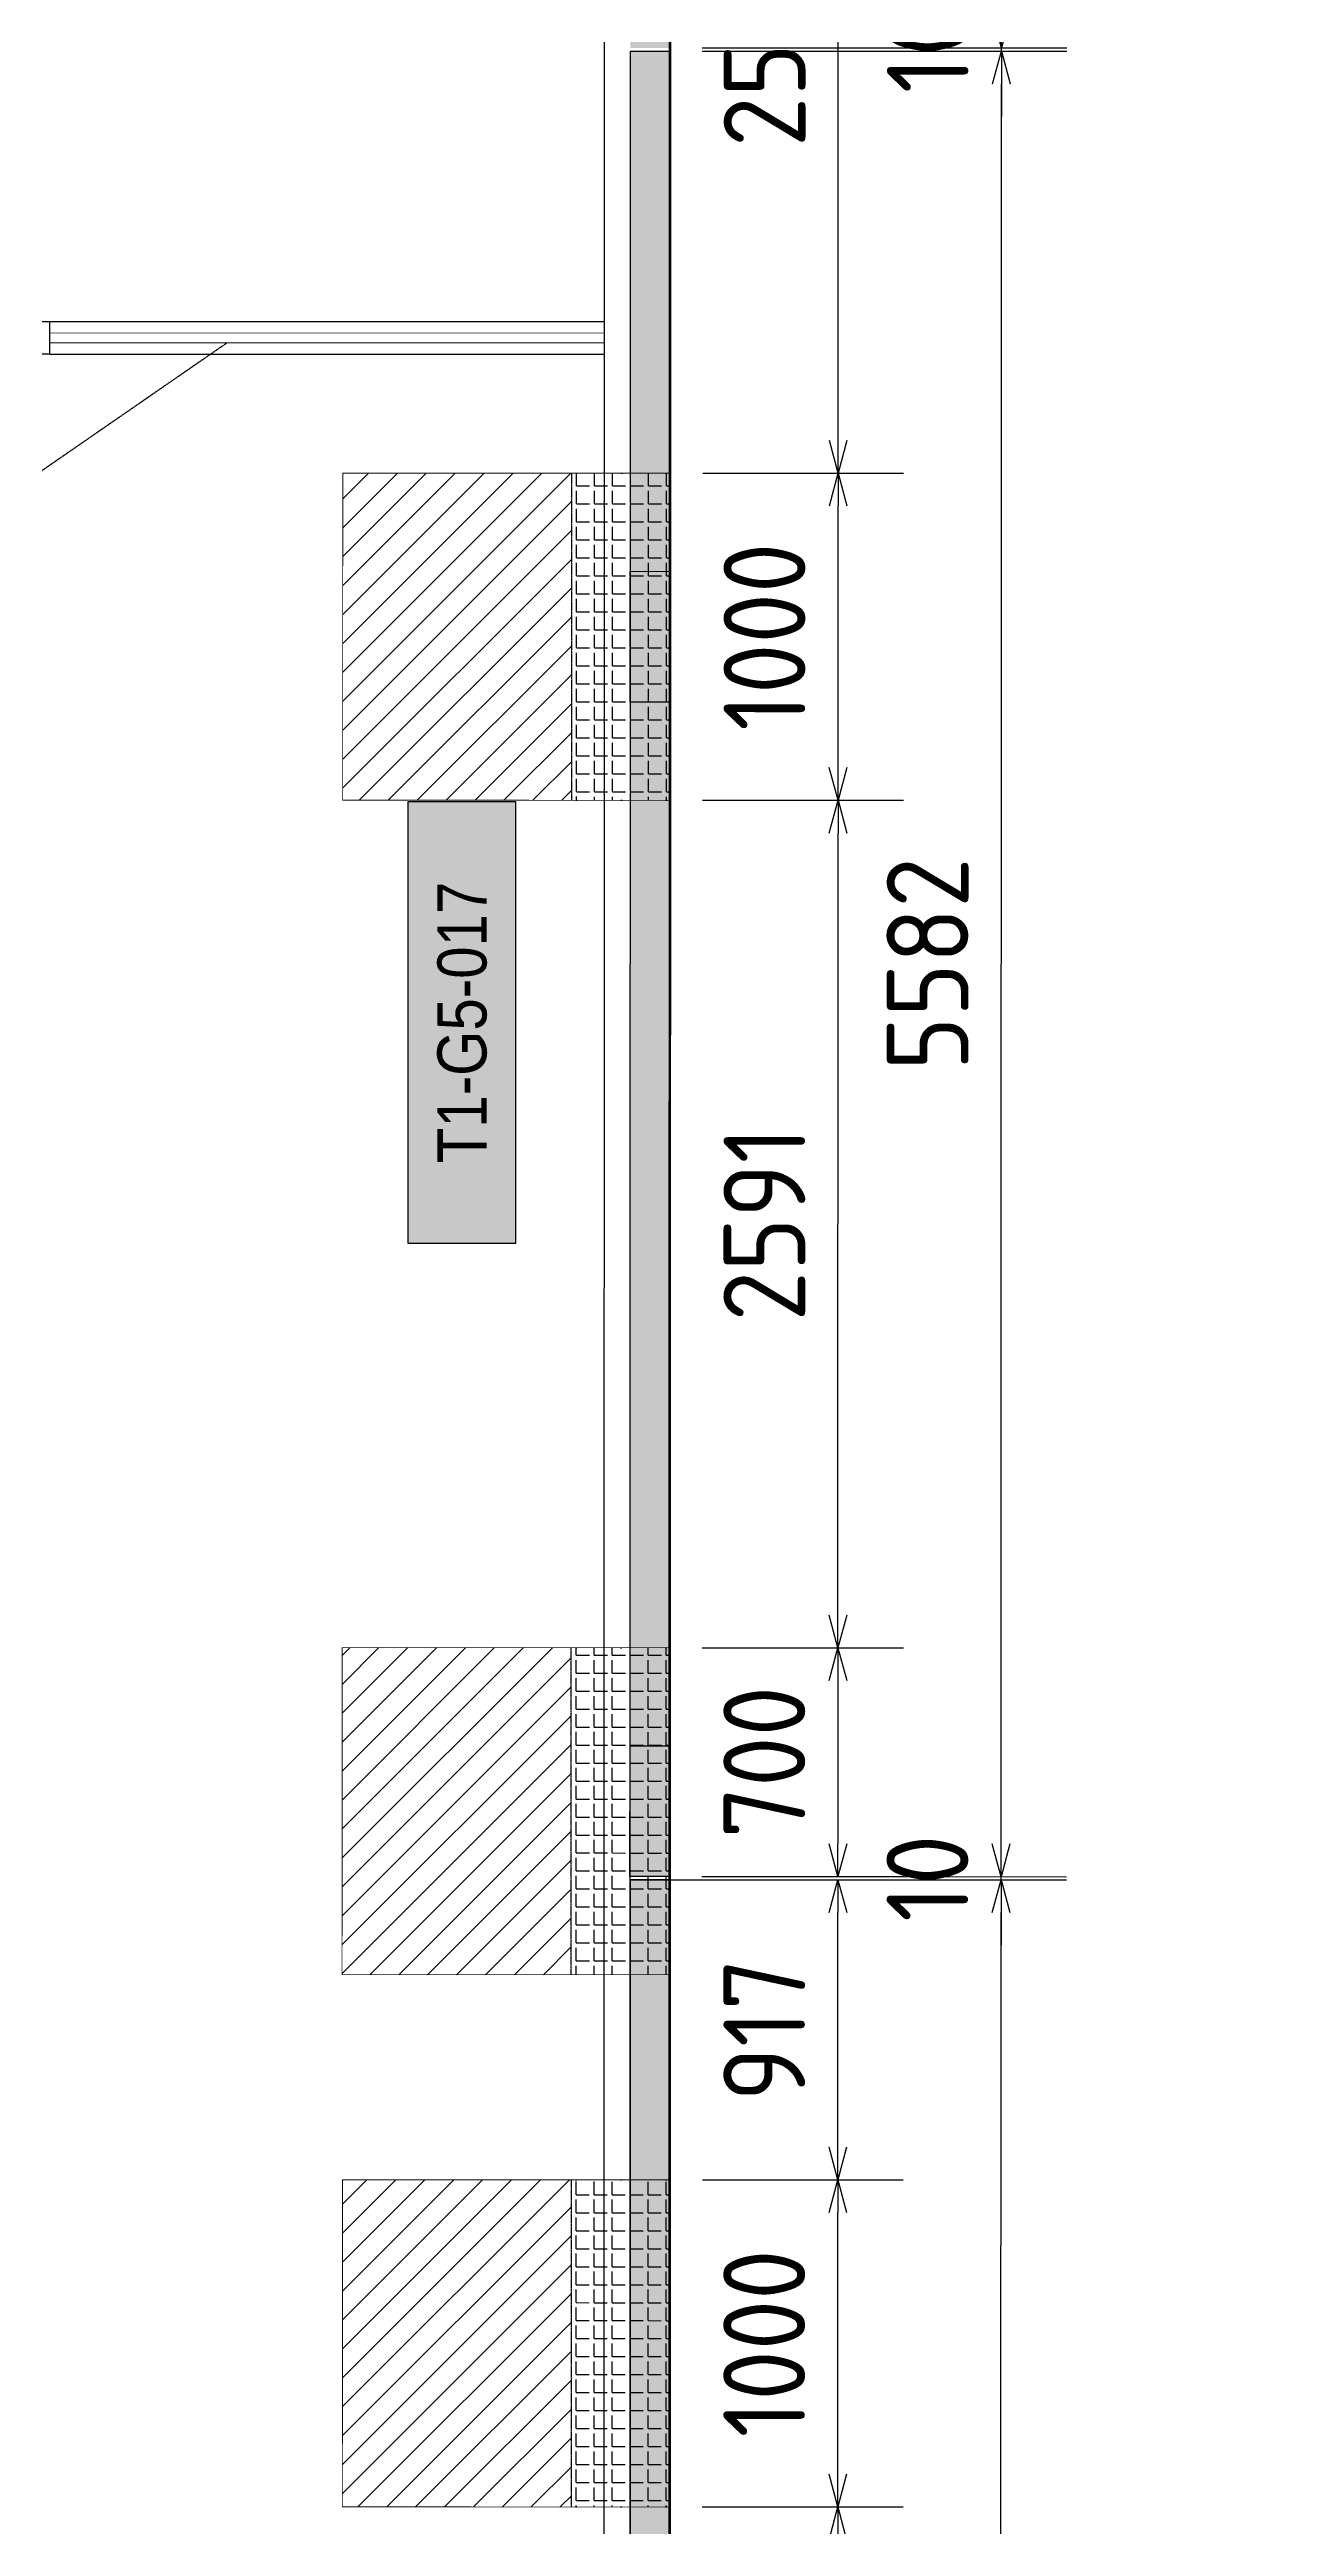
# Model space of a CAD drawing. Header units: centimetres. Extents: x -6122352 to 4157695, y -1694241 to 1947892.
# Drawn here: x 142456 to 146221, y -194915 to -187341 of the extents above; entities that cross this region are included whole.
import ezdxf
from ezdxf.enums import TextEntityAlignment as Align
from ezdxf.xclip import XClip

# ---------------------------------------------------------------- set-up
doc = ezdxf.new("R2010")
doc.units = ezdxf.units.CM
doc.header["$MEASUREMENT"] = 0
doc.header["$XCLIPFRAME"] = 2
doc.header["$PDMODE"] = 66
doc.header["$PDSIZE"] = 100
doc.linetypes.add('DASHED2', pattern=[0.375, 0.25, -0.125])
for name, color, linetype in [('00-MI-DIM', 7, 'Continuous'), ('@MI-FOOTINGS', 7, 'Continuous'), ('@MI-MEP', 7, 'Continuous'), ('@MI-REF LAYER', 7, 'Continuous'), ('@MI-TYPE-01', 30, 'Continuous'), ('@MI-TYPE-02', 6, 'Continuous'), ('B_TH_4', 7, 'Continuous'), ('PANEL-TAGS', 7, 'Continuous')]:
    doc.layers.add(name, color=color, linetype=linetype)
for name, color, linetype, lineweight, true_color in [('08-Compound Wall-3', 5, 'Continuous', 25, 0x0000ff), ('23585-XR-AR-DAMAC PLOT LIMITS$0$1-End units', 7, 'Continuous', 5, 0xf8991e), ('23585-XR-AR-DAMAC PLOT LIMITS$0$1-Open Space', 7, 'Continuous', 5, 0x90cf5a)]:
    doc.layers.add(name, color=color, linetype=linetype, lineweight=lineweight, true_color=true_color)
doc.layers.add('23585-XR-AR-END-GROUND FLOOR$0$A-LOVR-PLAN', color=251, linetype='Continuous', lineweight=9)
doc.layers.add('A-ANNO-TEXT', color=3, linetype='Continuous', lineweight=25)
doc.styles.add('PANELTAG_STYLE', font='arial.ttf')
doc.styles.add('Schueco-BEMSTIL', font='isocpeur.ttf', dxfattribs={"width": 0.9})
doc.styles.get("Standard").update_dxf_attribs({"font": 'arial.ttf'})
doc.dimstyles.new('LEADER', dxfattribs={"dimtxt": 0.18, "dimasz": 0.25, "dimexe": 0.18, "dimexo": 0.0625, "dimgap": 0.09, "dimtad": 0, "dimtih": 1, "dimtoh": 1, "dimdec": 4, "dimzin": 0, "dimdsep": 46, "dimtxsty": 'Standard', "dimblk": 'DOT', "dimcen": 0.09, "dimadec": 0, "dimazin": 0, "dimtfac": 1, "dimtdec": 4, "dimtofl": 0, "dimtmove": 0, "dimatfit": 3, "dimldrblk": 'DOT', "dimfxl": 1, "dimtolj": 1, "dimtzin": 0, "dimarcsym": 0})
doc.dimstyles.new('MI- JWC-TXT-2.5 MM', dxfattribs={"dimscale": 1.5, "dimtxt": 2.5, "dimasz": 1, "dimexe": 2, "dimexo": 1, "dimgap": 1, "dimtad": 1, "dimdec": 0, "dimdsep": 46, "dimtxsty": 'Schueco-BEMSTIL', "dimblk": 'OPEN30', "dimcen": 0, "dimdle": 2, "dimclrd": 140, "dimclre": 8, "dimclrt": 40, "dimadec": 0, "dimazin": 2, "dimtfac": 1, "dimtdec": 0, "dimtix": 1, "dimtmove": 2, "dimatfit": 3, "dimldrblk": 'OPEN', "dimfxl": 2, "dimlwd": -1, "dimlwe": -1, "dimarcsym": 0})

# ---------------------------------------------------------------- blocks, each defined once
blk = doc.blocks.new('23585-XR-AR-BOUNDARY WALLS AND SETBACKS')
at = {"layer": '@MI-TYPE-01'}
blk.add_line((496618.0237, 2768885.0357), (496635.6444, 2768868.889), dxfattribs=at)
blk.add_lwpolyline([(496635.6444, 2768868.889), (496635.7795, 2768869.0365), (496618.0851, 2768885.2507)], dxfattribs=at)
blk = doc.blocks.new('A$C9d9485f6')
at = {"layer": 'A-ANNO-TEXT', "rotation": 312.4881850805905}
blk.add_blockref('23585-XR-AR-BOUNDARY WALLS AND SETBACKS', (-2377088.5348, -1504219.2521), dxfattribs=at)
blk = doc.blocks.new('23585-XR-AR-DAMAC PLOT LIMITS')
at = {"layer": '23585-XR-AR-DAMAC PLOT LIMITS$0$1-End units', "color": 251, "true_color": 0x636466}
blk.add_lwpolyline([(496635.7795, 2768869.0365), (496629.5999, 2768862.2921), (496611.9049, 2768878.5059), (496618.0851, 2768885.2507)], close=True, dxfattribs=at)
at = {"layer": '23585-XR-AR-DAMAC PLOT LIMITS$0$1-Open Space', "color": 251, "true_color": 0x636466}
blk.add_lwpolyline([(496620.1115, 2768887.4625), (496637.8063, 2768871.2483), (496635.7795, 2768869.0365), (496618.0851, 2768885.2507), (496600.3893, 2768901.4637), (496602.4161, 2768903.6757)], close=True, dxfattribs=at)
blk = doc.blocks.new('A$Cf093b529')
at = {"layer": 'A-ANNO-TEXT'}
blk.add_blockref('23585-XR-AR-DAMAC PLOT LIMITS', (-495391.9901, -2768603.4419), dxfattribs=at)
blk = doc.blocks.new('A$C951bc1e7')
at = {"color": 1, "true_color": 0xeb0000, "const_width": 0.008}
blk.add_lwpolyline([(42.2981, 0.0002), (42.2974, -23.9996), (33.1501, -23.9998), (27.1501, -23.9999), (21.1501, -23.9999), (15.1502, -23.9999), (9.1502, -23.9999), (0, -24), (0, 0), (9.1502, 0.0001), (15.1502, 0.0001), (21.1501, 0.0004), (27.1499, 0.0003), (33.1501, 0.0002)], close=True, dxfattribs=at)
blk = doc.blocks.new('XR-AR-END-SETTING OUT PLAN')
at = {"layer": '08-Compound Wall-3'}
for p, q in [((1900, 10600), (-523.3, 10600)), ((1900, 10500), (-523.3, 10500))]:
    blk.add_line(p, q, dxfattribs=at)
blk.add_lwpolyline([(1950, 10600), (1900, 10600), (1900, 10500), (1950, 10500)], close=True, dxfattribs=at)
at = {"layer": '23585-XR-AR-END-GROUND FLOOR$0$A-LOVR-PLAN'}
blk.add_lwpolyline([(1900, 10535), (1900, 10565), (-523.3, 10565), (-523.3, 10535)], close=True, dxfattribs=at)
blk.add_lwpolyline([(1900, 10600), (1900, 10500)], dxfattribs=at)
blk = doc.blocks.new('END UNIT')
at = {"xscale": 0.001, "yscale": 0.001, "zscale": 0.001}
blk.add_blockref('XR-AR-END-SETTING OUT PLAN', (-9.1502, 0), dxfattribs=at)
blk = doc.blocks.new('TH_4')
at = {"xscale": -1}
blk.add_blockref('END UNIT', (495826.3054, 2769130.5141), dxfattribs=at)
blk = doc.blocks.new('23585-XR-AR-MALDIVE-3$0$TH_4')
at = {"layer": 'B_TH_4', "xscale": 1.000039184446315, "yscale": 1.000039184446315, "zscale": 1.000039184446315}
blk.add_blockref('TH_4', (-19.4274, -108.5069), dxfattribs=at)
blk = doc.blocks.new('_Dot')
at = {"color": 0, "linetype": 'ByBlock', "lineweight": -2}
blk.add_line((-0.5, 0), (-1, 0), dxfattribs=at)
at = {"color": 0, "linetype": 'ByBlock', "const_width": 0.5}
blk.add_lwpolyline([(-0.25, 0, 1), (0.25, 0, 1)], format="xyb", close=True, dxfattribs=at)
blk = doc.blocks.new('A$C5071fc5c')
at = {"color": 1, "true_color": 0xeb0000, "const_width": 0.008}
blk.add_lwpolyline([(42.2981, 0.0002), (42.2974, -23.9996), (33.1501, -23.9998), (27.1501, -23.9999), (21.1501, -23.9999), (15.1502, -23.9999), (9.1502, -23.9999), (0, -24), (0, 0), (9.1502, 0.0001), (15.1502, 0.0001), (21.1501, 0.0004), (27.1499, 0.0003), (33.1501, 0.0002)], close=True, dxfattribs=at)
blk = doc.blocks.new('T1-FOOTING')
at = {"transparency": 33554679}
h = blk.add_hatch(dxfattribs=at)
h.set_pattern_fill('ANGLE', color=256, scale=500)
h.set_pattern_definition([(0, (0, 0), (0, 137.5), [100, -37.5]), (90, (0, 0), (-137.5, 8e-15), [100, -37.5])])
h.paths.add_polyline_path([(-500, -300), (500, -300), (500, 0), (-500, 0)])
h.paths.add_polyline_path([(-499.75, -299.75), (499.75, -299.75), (499.75, -0.25), (-499.75, -0.25)], flags=16)
h = blk.add_hatch(dxfattribs=at)
h.set_pattern_fill('ANGLE', color=8, scale=200)
h.set_pattern_definition([(0, (0, 0), (0, 55), [40, -15]), (90, (0, 0), (-55, 3e-15), [40, -15])])
h.paths.add_polyline_path([(500, -300), (500, 0), (-500, 0), (-500, -300)])
h = blk.add_hatch(dxfattribs=at)
h.set_pattern_fill('ANSI31', color=8, scale=500)
h.paths.add_polyline_path([(500, -1000), (500, -300), (-500, -300), (-500, -1000)])
at = {"layer": '@MI-TYPE-01', "color": 240, "linetype": 'DASHED2', "true_color": 0xed1f24}
blk.add_line((-500, -300), (500, -300), dxfattribs=at)
at = {"layer": '@MI-TYPE-01', "color": 240, "true_color": 0xed1f24, "const_width": 2.5}
blk.add_lwpolyline([(-500, 0), (500, 0), (500, -1000), (-500, -1000)], close=True, dxfattribs=at)
blk = doc.blocks.new('_Open30')
at = {"color": 0, "linetype": 'ByBlock', "lineweight": -2}
for p, q in [((-1, 0.268), (0, 0)), ((0, 0), (-1, -0.268)), ((0, 0), (-1, 0))]:
    blk.add_line(p, q, dxfattribs=at)
blk = doc.blocks.new('*D717')
at = {"layer": '00-MI-DIM', "color": 8, "transparency": 16777216}
for p, q in [((144450.1, -192938), (145563.6, -192938.2)), ((144449, -198773), (145562.5, -198773.2))]:
    blk.add_line(p, q, dxfattribs=at)
at = {"layer": '00-MI-DIM', "color": 140, "transparency": 16777216}
blk.add_line((145362.5, -198673.1), (145363.6, -193038.1), dxfattribs=at)
at = {"layer": 'Defpoints', "color": 0, "transparency": 16777216}
for p in [(144350.1, -192938), (145363.6, -192938.1), (144349, -198773)]:
    blk.add_point(p, dxfattribs=at)
at = {"layer": '00-MI-DIM', "color": 140, "transparency": 16777216, "xscale": 100, "yscale": 100, "zscale": 100}
for p, rotation in [((145363.6, -192938.1), 89.98973417893167), ((145362.5, -198773.1), 269.9897341789317)]:
    blk.add_blockref('_Open30', p, dxfattribs=dict(at, rotation=rotation))
at = {"layer": '00-MI-DIM', "color": 40, "transparency": 16777216, "insert": (145138, -195855.6), "char_height": 250, "attachment_point": 5, "rotation": 89.98973, "style": 'Schueco-BEMSTIL'}
blk.add_mtext('5835', dxfattribs=at)
blk = doc.blocks.new('_Open')
at = {"color": 0, "linetype": 'ByBlock', "lineweight": -2}
for p, q in [((-1, 0.2), (0, 0)), ((-1, -0.2), (0, 0)), ((0, 0), (-1, 0))]:
    blk.add_line(p, q, dxfattribs=at)
blk = doc.blocks.new('*D720')
at = {"layer": '00-MI-DIM', "color": 8, "transparency": 16777216}
for p, q in [((144450.6, -194855.4), (145064.6, -194855.5)), ((144449.3, -196855.4), (145064.3, -196855.5))]:
    blk.add_line(p, q, dxfattribs=at)
at = {"layer": '00-MI-DIM', "color": 140, "transparency": 16777216}
blk.add_line((144864.3, -196755.5), (144864.6, -194955.5), dxfattribs=at)
at = {"layer": 'Defpoints', "color": 0, "transparency": 16777216}
for p in [(144350.6, -194855.4), (144864.6, -194855.5), (144349.3, -196855.4)]:
    blk.add_point(p, dxfattribs=at)
at = {"layer": '00-MI-DIM', "color": 140, "transparency": 16777216, "xscale": 100, "yscale": 100, "zscale": 100}
for p, rotation in [((144864.6, -194855.5), 89.98973417893167), ((144864.3, -196855.5), 269.9897341789317)]:
    blk.add_blockref('_Open30', p, dxfattribs=dict(at, rotation=rotation))
at = {"layer": '00-MI-DIM', "color": 40, "transparency": 16777216, "insert": (144639.4, -195855.5), "char_height": 250, "attachment_point": 5, "rotation": 89.98973, "style": 'Schueco-BEMSTIL'}
blk.add_mtext('2000', dxfattribs=at)
blk = doc.blocks.new('*D721')
at = {"layer": '00-MI-DIM', "color": 8, "transparency": 16777216}
for p, q in [((144450.8, -193855.4), (145064.8, -193855.5)), ((144450.6, -194855.4), (145064.6, -194855.5))]:
    blk.add_line(p, q, dxfattribs=at)
at = {"layer": '00-MI-DIM', "color": 140, "transparency": 16777216}
blk.add_line((144864.6, -194755.5), (144864.8, -193955.5), dxfattribs=at)
at = {"layer": 'Defpoints', "color": 0, "transparency": 16777216}
for p in [(144350.8, -193855.4), (144864.8, -193855.5), (144350.6, -194855.4)]:
    blk.add_point(p, dxfattribs=at)
at = {"layer": '00-MI-DIM', "color": 140, "transparency": 16777216, "xscale": 100, "yscale": 100, "zscale": 100}
for p, rotation in [((144864.8, -193855.5), 89.98973417893167), ((144864.6, -194855.5), 269.9897341789317)]:
    blk.add_blockref('_Open30', p, dxfattribs=dict(at, rotation=rotation))
at = {"layer": '00-MI-DIM', "color": 40, "transparency": 16777216, "insert": (144639.7, -194355.5), "char_height": 250, "attachment_point": 5, "rotation": 89.98973, "style": 'Schueco-BEMSTIL'}
blk.add_mtext('1000', dxfattribs=at)
blk = doc.blocks.new('*D722')
at = {"layer": '00-MI-DIM', "color": 8, "transparency": 16777216}
for p, q in [((144330.1, -192937.9), (145065, -192938.1)), ((144450.8, -193855.4), (145064.8, -193855.5))]:
    blk.add_line(p, q, dxfattribs=at)
at = {"layer": '00-MI-DIM', "color": 140, "transparency": 16777216}
blk.add_line((144864.8, -193755.5), (144864.9, -193038), dxfattribs=at)
at = {"layer": 'Defpoints', "color": 0, "transparency": 16777216}
for p in [(144230.1, -192937.9), (144865, -192938), (144350.8, -193855.4)]:
    blk.add_point(p, dxfattribs=at)
at = {"layer": '00-MI-DIM', "color": 140, "transparency": 16777216, "xscale": 100, "yscale": 100, "zscale": 100}
for p, rotation in [((144865, -192938), 89.98973417893167), ((144864.8, -193855.5), 269.9897341789317)]:
    blk.add_blockref('_Open30', p, dxfattribs=dict(at, rotation=rotation))
at = {"layer": '00-MI-DIM', "color": 40, "transparency": 16777216, "insert": (144639.9, -193396.7), "char_height": 250, "attachment_point": 5, "rotation": 89.98973, "style": 'Schueco-BEMSTIL'}
blk.add_mtext('917', dxfattribs=at)
blk = doc.blocks.new('RCC COPING')
at = {"layer": '@MI-TYPE-01', "transparency": 33554679}
h = blk.add_hatch(color=8, dxfattribs=at)
h.dxf.hatch_style = 1
h.paths.add_polyline_path([(60, 200), (-60, 200), (-60, -200), (60, -200)])
at = {"layer": '@MI-TYPE-01', "color": 30}
blk.add_lwpolyline([(-60, 200), (60, 200), (60, -200), (-60, -200)], close=True, dxfattribs=at)
blk = doc.blocks.new('31309MM')
at = {"layer": '@MI-TYPE-01', "transparency": 33554679}
h = blk.add_hatch(color=30, dxfattribs=at)
h.dxf.hatch_style = 1
h.paths.add_polyline_path([(0, 120), (5581.9, 120), (5581.9, 0), (0, 0)])
h.paths.add_polyline_path([(5591.9, 0), (12764, 0), (12764, 120), (5591.9, 120)])
h.paths.add_polyline_path([(12774, 120), (18355.6, 120), (18355.6, -0.2), (12774, -0.2)])
h.paths.add_polyline_path([(18365.7, -0.2), (23537.4, -0.2), (23537.4, 120), (18365.7, 120)])
h.paths.add_polyline_path([(23547.4, 120), (30719.5, 120), (30719.5, 0), (23547.4, 0)])
h.paths.add_polyline_path([(30729.5, 0), (36309.3, 0), (36309.3, 120), (30729.5, 120)])
at = {"layer": '@MI-TYPE-01', "color": 30}
blk.add_lwpolyline([(0, 120), (5581.9, 120), (5581.9, 0), (0, 0)], close=True, dxfattribs=at)
at = {"layer": '@MI-TYPE-01', "color": 240, "true_color": 0xed1f24, "rotation": 89.95700707059105}
for p in [(200, 60), (3791.3, 60)]:
    blk.add_blockref('RCC COPING', p, dxfattribs=at)
blk = doc.blocks.new('A$Ceca04276')
at = {"layer": '@MI-TYPE-01', "color": 30, "rotation": 89.98971944707202}
blk.add_blockref('31309MM', (0.5, 9.9), dxfattribs=at)
blk = doc.blocks.new('*D977')
at = {"layer": '00-MI-DIM', "color": 140, "transparency": 16777216}
for p, q in [((145363.6, -192828.2), (145363.6, -192728.2)), ((145363.6, -192938.1), (145363.6, -192928.2)), ((145363.6, -193038.1), (145363.5, -193138.1))]:
    blk.add_line(p, q, dxfattribs=at)
at = {"layer": '00-MI-DIM', "color": 8, "transparency": 16777216}
for p, q in [((144449.7, -192928), (145563.6, -192928.2)), ((144450.1, -192938), (145563.6, -192938.2))]:
    blk.add_line(p, q, dxfattribs=at)
at = {"layer": 'Defpoints', "color": 0, "transparency": 16777216}
for p in [(144349.7, -192928), (144350.1, -192938), (145363.6, -192928.2)]:
    blk.add_point(p, dxfattribs=at)
at = {"layer": '00-MI-DIM', "color": 140, "transparency": 16777216, "xscale": 100, "yscale": 100, "zscale": 100}
for p, rotation in [((145363.6, -192928.2), 269.9897341789317), ((145363.6, -192938.1), 89.98973417893167)]:
    blk.add_blockref('_Open30', p, dxfattribs=dict(at, rotation=rotation))
at = {"layer": '00-MI-DIM', "color": 40, "transparency": 16777216, "insert": (145138.6, -192933.1), "char_height": 250, "attachment_point": 5, "rotation": 89.98973, "style": 'Schueco-BEMSTIL'}
blk.add_mtext('10', dxfattribs=at)
blk = doc.blocks.new('*D978')
at = {"layer": '00-MI-DIM', "color": 8, "transparency": 16777216}
for p, q in [((144450.6, -187346.2), (145564.6, -187346.4)), ((144449.7, -192928), (145563.6, -192928.2))]:
    blk.add_line(p, q, dxfattribs=at)
at = {"layer": '00-MI-DIM', "color": 140, "transparency": 16777216}
blk.add_line((145363.6, -192828.2), (145364.6, -187446.3), dxfattribs=at)
at = {"layer": 'Defpoints', "color": 0, "transparency": 16777216}
for p in [(144350.6, -187346.1), (145364.6, -187346.3), (144349.7, -192928)]:
    blk.add_point(p, dxfattribs=at)
at = {"layer": '00-MI-DIM', "color": 140, "transparency": 16777216, "xscale": 100, "yscale": 100, "zscale": 100}
for p, rotation in [((145364.6, -187346.3), 89.98973417893167), ((145363.6, -192928.2), 269.9897341789317)]:
    blk.add_blockref('_Open30', p, dxfattribs=dict(at, rotation=rotation))
at = {"layer": '00-MI-DIM', "color": 40, "transparency": 16777216, "insert": (145139.1, -190137.2), "char_height": 250, "attachment_point": 5, "rotation": 89.98973, "style": 'Schueco-BEMSTIL'}
blk.add_mtext('5582', dxfattribs=at)
blk = doc.blocks.new('*D979')
at = {"layer": '00-MI-DIM', "color": 140, "transparency": 16777216}
for p, q in [((145364.6, -187236.3), (145364.6, -187136.3)), ((145364.6, -187346.3), (145364.6, -187336.3)), ((145364.6, -187446.3), (145364.5, -187546.3))]:
    blk.add_line(p, q, dxfattribs=at)
at = {"layer": '00-MI-DIM', "color": 8, "transparency": 16777216}
for p, q in [((144450.6, -187336.2), (145564.6, -187336.4)), ((144450.6, -187346.2), (145564.6, -187346.4))]:
    blk.add_line(p, q, dxfattribs=at)
at = {"layer": 'Defpoints', "color": 0, "transparency": 16777216}
for p in [(144350.6, -187336.1), (144350.6, -187346.1), (145364.6, -187336.3)]:
    blk.add_point(p, dxfattribs=at)
at = {"layer": '00-MI-DIM', "color": 140, "transparency": 16777216, "xscale": 100, "yscale": 100, "zscale": 100}
for p, rotation in [((145364.6, -187336.3), 269.9897341789317), ((145364.6, -187346.3), 89.98973417893167)]:
    blk.add_blockref('_Open30', p, dxfattribs=dict(at, rotation=rotation))
at = {"layer": '00-MI-DIM', "color": 40, "transparency": 16777216, "insert": (145139.6, -187341.3), "char_height": 250, "attachment_point": 5, "rotation": 89.98973, "style": 'Schueco-BEMSTIL'}
blk.add_mtext('10', dxfattribs=at)
blk = doc.blocks.new('*D990')
at = {"layer": '@MI-TYPE-02', "color": 8, "transparency": 16777216}
for p, q in [((144451.5, -189636.8), (145065.5, -189636.9)), ((144449.8, -192228), (145065.1, -192228.1))]:
    blk.add_line(p, q, dxfattribs=at)
at = {"layer": '@MI-TYPE-02', "color": 140, "transparency": 16777216}
blk.add_line((144865.1, -192128.1), (144865.5, -189736.9), dxfattribs=at)
at = {"layer": 'Defpoints', "color": 0, "transparency": 16777216}
for p in [(144351.5, -189636.8), (144865.5, -189636.9), (144349.8, -192228)]:
    blk.add_point(p, dxfattribs=at)
at = {"layer": '@MI-TYPE-02', "color": 140, "transparency": 16777216, "xscale": 100, "yscale": 100, "zscale": 100}
for p, rotation in [((144865.5, -189636.9), 89.98984397145455), ((144865.1, -192228.1), 269.9898439714545)]:
    blk.add_blockref('_Open30', p, dxfattribs=dict(at, rotation=rotation))
at = {"layer": '@MI-TYPE-02', "color": 40, "transparency": 16777216, "insert": (144640.3, -190932.5), "char_height": 250, "attachment_point": 5, "rotation": 89.98984, "style": 'Schueco-BEMSTIL'}
blk.add_mtext('2591', dxfattribs=at)
blk = doc.blocks.new('*D991')
at = {"layer": '@MI-TYPE-02', "color": 8, "transparency": 16777216}
for p, q in [((144451.7, -188636.8), (145065.7, -188636.9)), ((144451.5, -189636.8), (145065.5, -189636.9))]:
    blk.add_line(p, q, dxfattribs=at)
at = {"layer": '@MI-TYPE-02', "color": 140, "transparency": 16777216}
blk.add_line((144865.6, -189536.9), (144865.7, -188736.9), dxfattribs=at)
at = {"layer": 'Defpoints', "color": 0, "transparency": 16777216}
for p in [(144351.7, -188636.8), (144865.7, -188636.9), (144351.5, -189636.8)]:
    blk.add_point(p, dxfattribs=at)
at = {"layer": '@MI-TYPE-02', "color": 140, "transparency": 16777216, "xscale": 100, "yscale": 100, "zscale": 100}
for p, rotation in [((144865.7, -188636.9), 89.98984397145455), ((144865.5, -189636.9), 269.9898439714545)]:
    blk.add_blockref('_Open30', p, dxfattribs=dict(at, rotation=rotation))
at = {"layer": '@MI-TYPE-02', "color": 40, "transparency": 16777216, "insert": (144640.6, -189136.8), "char_height": 250, "attachment_point": 5, "rotation": 89.98984, "style": 'Schueco-BEMSTIL'}
blk.add_mtext('1000', dxfattribs=at)
blk = doc.blocks.new('*D992')
at = {"layer": '@MI-TYPE-02', "color": 8, "transparency": 16777216}
for p, q in [((144450.9, -186045.7), (145066.2, -186045.8)), ((144451.7, -188636.8), (145065.7, -188636.9))]:
    blk.add_line(p, q, dxfattribs=at)
at = {"layer": '@MI-TYPE-02', "color": 140, "transparency": 16777216}
blk.add_line((144865.7, -188536.9), (144866.2, -186145.8), dxfattribs=at)
at = {"layer": 'Defpoints', "color": 0, "transparency": 16777216}
for p in [(144350.9, -186045.7), (144866.2, -186045.8), (144351.7, -188636.8)]:
    blk.add_point(p, dxfattribs=at)
at = {"layer": '@MI-TYPE-02', "color": 140, "transparency": 16777216, "xscale": 100, "yscale": 100, "zscale": 100}
for p, rotation in [((144866.2, -186045.8), 89.98984397145455), ((144865.7, -188636.9), 269.9898439714545)]:
    blk.add_blockref('_Open30', p, dxfattribs=dict(at, rotation=rotation))
at = {"layer": '@MI-TYPE-02', "color": 40, "transparency": 16777216, "insert": (144641, -187341.3), "char_height": 250, "attachment_point": 5, "rotation": 89.98984, "style": 'Schueco-BEMSTIL'}
blk.add_mtext('2591', dxfattribs=at)
blk = doc.blocks.new('*D1010')
at = {"layer": '@MI-TYPE-02', "color": 8, "transparency": 16777216}
for p, q in [((144449.8, -192228), (145065.1, -192228.1)), ((144449.5, -192928), (145065, -192928.1))]:
    blk.add_line(p, q, dxfattribs=at)
at = {"layer": '@MI-TYPE-02', "color": 140, "transparency": 16777216}
blk.add_line((144865.1, -192328.1), (144865, -192828.1), dxfattribs=at)
at = {"layer": 'Defpoints', "color": 0, "transparency": 16777216}
for p in [(144349.8, -192228), (144349.5, -192928), (144865, -192928.1)]:
    blk.add_point(p, dxfattribs=at)
at = {"layer": '@MI-TYPE-02', "color": 140, "transparency": 16777216, "xscale": 100, "yscale": 100, "zscale": 100}
for p, rotation in [((144865.1, -192228.1), 89.98984397145456), ((144865, -192928.1), 269.9898439714545)]:
    blk.add_blockref('_Open30', p, dxfattribs=dict(at, rotation=rotation))
at = {"layer": '@MI-TYPE-02', "color": 40, "transparency": 16777216, "insert": (144640, -192578.1), "char_height": 250, "attachment_point": 5, "rotation": 89.98984, "style": 'Schueco-BEMSTIL'}
blk.add_mtext('700', dxfattribs=at)
blk = doc.blocks.new('PANELTAG')
at = {"layer": 'PANEL-TAGS', "color": 1}
blk.add_lwpolyline([(-13.5, -3.3), (13.5, -3.3), (13.5, 3.3), (-13.5, 3.3)], close=True, dxfattribs=at)
at = {"layer": 'PANEL-TAGS', "color": 40, "true_color": 0xffd700}
blk.add_solid([(-13.5, -3.3), (13.5, -3.3), (-13.5, 3.3), (13.5, 3.3)], dxfattribs=at)
at = {"layer": 'PANEL-TAGS', "color": 5, "style": 'PANELTAG_STYLE', "width": 0.85}
blk.add_attdef('TAGNO', text='', height=3, dxfattribs=at).set_placement((0, 0), align=Align.MIDDLE)

msp = doc.modelspace()

# ---------------------------------------------------------------- hatches: boundary and pattern name
at = {"layer": '@MI-TYPE-02'}
h = msp.add_hatch(color=256, dxfattribs=at)
h.dxf.hatch_style = 1
h.paths.add_polyline_path([(144350.0762, -192937.95149), (144349.03073, -198772.9514), (144229.03073, -198772.9299), (144230.0762, -192937.92999)])

# ---------------------------------------------------------------- linework, layer by layer
for points in [[(144350.0762, -192937.95149), (144349.03073, -198772.9514), (144229.03073, -198772.9299), (144230.0762, -192937.92999)], [(144230.07758, -192937.96338), (144229.03211, -198772.96329), (144349.03211, -198772.98479), (144350.07758, -192937.98488)]]:
    msp.add_lwpolyline(points, close=True, dxfattribs=at)

# ---------------------------------------------------------------- block references
at = {"layer": '@MI-MEP', "color": 10, "xscale": 1000, "yscale": 1000, "zscale": 1000, "rotation": 359.9906323541645}
msp.add_blockref('A$C951bc1e7', (102056.28195, -174767.09046), dxfattribs=at)
at = {"layer": '@MI-REF LAYER', "xscale": 1000, "yscale": 1000, "zscale": 1000}
msp.add_blockref('A$C9d9485f6', (-23958.95046, 48155.57226), dxfattribs=at)
at = {"layer": '@MI-REF LAYER', "xscale": 1000, "yscale": 1000, "zscale": 1000, "rotation": 312.4882903633292}
msp.add_blockref('A$Cf093b529', (-891608.73293, 539022.72011), dxfattribs=at)
at = {"layer": '@MI-TYPE-02', "rotation": 0.0001762041530206094}
msp.add_blockref('A$Ceca04276', (144349.16748, -192937.95171), dxfattribs=at)

# ---------------------------------------------------------------- dimensions: what is measured, and where the dimension line sits
at = {"layer": '00-MI-DIM'}
for base, p1, p2, picture, middle in [((145364.57561, -187336.32411), (144350.63823, -187346.14244), (144350.63999, -187336.14244), '*D979', (145139.57472, -187341.28379)), ((145364.57382, -187346.32411), (144349.65384, -192928.00836), (144350.63823, -187346.14244), '*D978', (145139.07376, -190137.21675)), ((145363.5737, -192928.19003), (144350.0762, -192937.95149), (144349.65384, -192928.00836), '*D977', (145138.57282, -192933.12124)), ((145363.57192, -192938.13308), (144349.03073, -198772.9514), (144350.0762, -192937.95149), '*D717', (145138.04919, -195855.59272))]:
    dim = msp.add_linear_dim(base=base, p1=p1, p2=p2, angle=89.989734179, dimstyle='MI- JWC-TXT-2.5 MM', dxfattribs=at)
    dim.commit()
    dim.dimension.update_dxf_attribs({"geometry": picture, "text_midpoint": middle})
for base, p1, p2, picture, middle in [((144864.96401, -192938.04374), (144350.78429, -193855.41499), (144230.0762, -192937.92999), '*D722', (144864.88181, -193396.77541)), ((144864.79962, -193855.50709), (144350.60512, -194855.41497), (144350.78429, -193855.41499), '*D721', (144864.71004, -194355.50708)), ((144864.62045, -194855.50707), (144349.32969, -196855.41478), (144350.60512, -194855.41497), '*D720', (144864.44128, -195855.50705))]:
    dim = msp.add_linear_dim(base=base, p1=p1, p2=p2, angle=89.989734179, dimstyle='MI- JWC-TXT-2.5 MM', dxfattribs=at)
    dim.commit()
    dim.dimension.update_dxf_attribs({"geometry": picture, "text_midpoint": middle, "dimtype": 160})
at = {"layer": '@MI-TYPE-02'}
for base, p1, p2, picture, middle in [((144866.1857, -186045.76176), (144351.70932, -188636.79467), (144350.86757, -186045.67042), '*D992', (144640.95606, -187341.28389)), ((144865.72641, -188636.88578), (144351.53015, -189636.79465), (144351.70932, -188636.79467), '*D991', (144640.63779, -189136.84589)), ((144865.54916, -189636.88576), (144349.7787, -192228.00854), (144351.53015, -189636.79465), '*D990', (144640.31951, -190932.45294)), ((144864.96577, -192928.09982), (144349.7787, -192228.00854), (144349.50377, -192928.00845), '*D1010', (144640.02781, -192578.05997))]:
    dim = msp.add_linear_dim(base=base, p1=p1, p2=p2, angle=89.989843971, dimstyle='MI- JWC-TXT-2.5 MM', dxfattribs=at)
    dim.commit()
    dim.dimension.update_dxf_attribs({"geometry": picture, "text_midpoint": middle})

# ---------------------------------------------------------------- next in the draw order: block references
at = {"layer": '@MI-REF LAYER'}
ref = msp.add_blockref('23585-XR-AR-MALDIVE-3$0$TH_4', (-496200594.91888, -2769238010.65776), dxfattribs=dict(at, xscale=1000, yscale=1000, zscale=1000, rotation=359.9894579927457))
XClip(ref).set_block_clipping_path([(495793.2129440373, 2769130.5118746869), (495793.2151333401, 2769154.4527085768), (495802.2924758582, 2769154.4001012277), (495808.2924773204, 2769154.406963835), (495814.292345406, 2769154.4139737505), (495820.2921942999, 2769154.4207010698), (495826.2923302837, 2769154.4274163703), (495835.2531786934, 2769154.4537565196), (495835.2507460304, 2769130.5139004989)])

# ---------------------------------------------------------------- next in the draw order: block references
at = {"layer": '@MI-FOOTINGS', "color": 240, "true_color": 0xed1f24, "xscale": -1, "rotation": 269.9897341781252}
for p in [(144351.61974, -189136.79466), (144349.68911, -192728.00853), (144350.6947, -194355.41498)]:
    msp.add_blockref('T1-FOOTING', p, dxfattribs=at)
at = {"layer": '@MI-REF LAYER', "color": 10, "xscale": 1000, "yscale": 1000, "zscale": 1000, "rotation": 359.9902286226448}
msp.add_blockref('A$C5071fc5c', (102056.28189, -174767.3761), dxfattribs=at)
at = {"layer": 'PANEL-TAGS'}
ref = msp.add_blockref('PANELTAG', (143716.02175, -190316.17023), dxfattribs=dict(at, xscale=50.00000000000001, yscale=50.00000000000001, zscale=50.00000000000001, rotation=90.00000000000001))
ref.add_attrib('TAGNO', 'T1-G5-017', dxfattribs={"color": 5, "height": 150, "rotation": 90, "style": 'PANELTAG_STYLE', "width": 0.85}).set_placement((143716.02175, -190316.17023), align=Align.MIDDLE_CENTER)

# ---------------------------------------------------------------- next in the draw order: leaders
at = {"layer": '@MI-REF LAYER', "linetype": 'DASHED2'}
msp.add_leader([(142998.78109, -188237.67376), (140007.71791, -190303.98959)], dimstyle='LEADER', dxfattribs=at)

doc.saveas('drawing.dxf')
